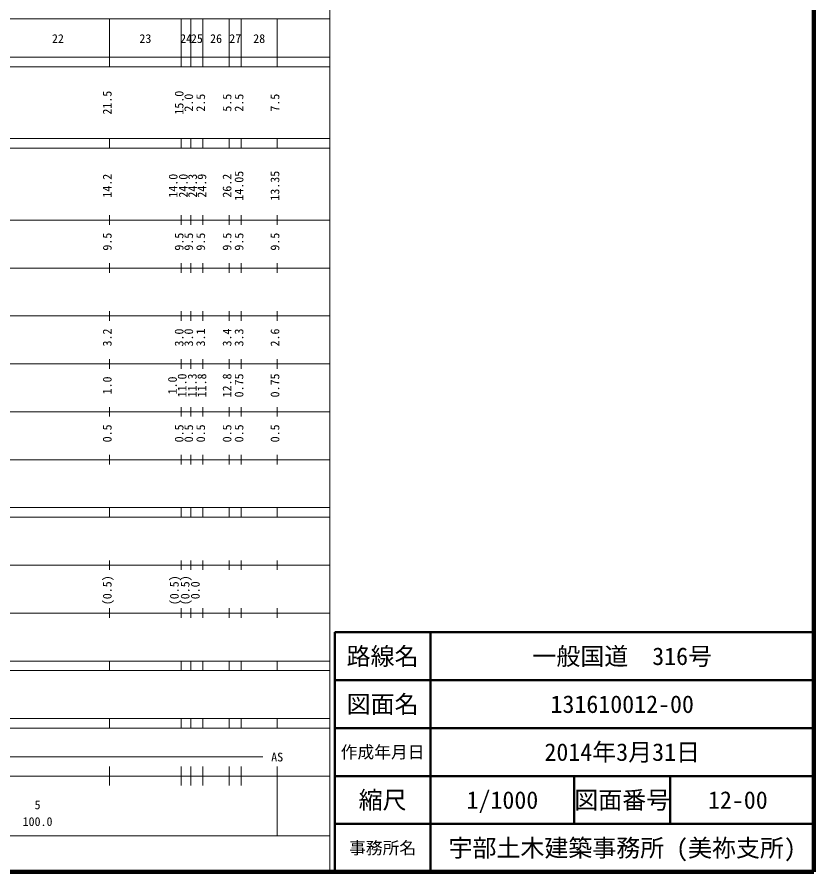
# Model space of a CAD drawing. Units: millimetres on the paper, enlarged 1000 times. Extents: x 40000 to 680000, y 20000 to 380000.
# Drawn here: x 513730 to 680000, y 20000 to 198357 of the extents above; entities that cross this region are included whole.
import ezdxf
from ezdxf.enums import TextEntityAlignment as Align

# ---------------------------------------------------------------- set-up
doc = ezdxf.new("R2010")
doc.units = ezdxf.units.MM
doc.header["$LTSCALE"] = 1000
for name, color, linetype, lineweight in [('M-TTL', 2, 'Continuous', 140), ('M-TTL-BAND', 7, 'Continuous', 13), ('M-TTL-FRAM', 2, 'Continuous', 50), ('M-TTL-LINE', 7, 'Continuous', 50)]:
    doc.layers.add(name, color=color, linetype=linetype, lineweight=lineweight)
doc.layers.add('M-TTL-TXT', color=7, linetype='Continuous')
doc.styles.add('ＭＳ ゴシック', font='')
doc.styles.get('ＭＳ ゴシック').set_extended_font_data('MS Gothic')

msp = doc.modelspace()

# ---------------------------------------------------------------- linework, layer by layer
at = {"layer": 'M-TTL'}
for p, q in [((680000, 20000), (680000, 380000)), ((40000, 20000), (680000, 20000))]:
    msp.add_line(p, q, dxfattribs=at)
at = {"layer": 'M-TTL-BAND'}
for p, q in [((579000, 20000), (579000, 370000)), ((68000, 198000), (579000, 198000)), ((533000, 188000), (533000, 198000)), ((548000, 188000), (548000, 198000)), ((550000, 188000), (550000, 198000)), ((552500, 188000), (552500, 198000)), ((558000, 188000), (558000, 198000)), ((560500, 188000), (560500, 198000)), ((568000, 188000), (568000, 198000)), ((40000, 190000), (579000, 190000)), ((40000, 188000), (579000, 188000)), ((40000, 173000), (579000, 173000)), ((533000, 171000), (533000, 173000)), ((548000, 171000), (548000, 173000)), ((550000, 171000), (550000, 173000)), ((552500, 171000), (552500, 173000)), ((558000, 171000), (558000, 173000)), ((560500, 171000), (560500, 173000)), ((568000, 171000), (568000, 173000)), ((40000, 171000), (579000, 171000)), ((533000, 155000), (533000, 157000)), ((548000, 155000), (548000, 157000)), ((550000, 155000), (550000, 157000)), ((552500, 155000), (552500, 157000)), ((558000, 155000), (558000, 157000)), ((560500, 155000), (560500, 157000)), ((568000, 155000), (568000, 157000)), ((40000, 156000), (579000, 156000)), ((533000, 145000), (533000, 147000)), ((548000, 145000), (548000, 147000)), ((550000, 145000), (550000, 147000)), ((552500, 145000), (552500, 147000)), ((558000, 145000), (558000, 147000)), ((560500, 145000), (560500, 147000)), ((568000, 145000), (568000, 147000)), ((46000, 146000), (579000, 146000)), ((52000, 136000), (579000, 136000)), ((533000, 135000), (533000, 137000)), ((548000, 135000), (548000, 137000)), ((550000, 135000), (550000, 137000)), ((552500, 135000), (552500, 137000)), ((558000, 135000), (558000, 137000)), ((560500, 135000), (560500, 137000)), ((568000, 135000), (568000, 137000)), ((533000, 125000), (533000, 127000)), ((548000, 125000), (548000, 127000)), ((550000, 125000), (550000, 127000)), ((552500, 125000), (552500, 127000)), ((558000, 125000), (558000, 127000)), ((560500, 125000), (560500, 127000)), ((568000, 125000), (568000, 127000)), ((46000, 126000), (579000, 126000)), ((52000, 116000), (579000, 116000)), ((533000, 115000), (533000, 117000)), ((548000, 115000), (548000, 117000)), ((550000, 115000), (550000, 117000)), ((552500, 115000), (552500, 117000)), ((558000, 115000), (558000, 117000)), ((560500, 115000), (560500, 117000)), ((568000, 115000), (568000, 117000)), ((46000, 106000), (579000, 106000)), ((533000, 105000), (533000, 107000)), ((548000, 105000), (548000, 107000)), ((550000, 105000), (550000, 107000)), ((552500, 105000), (552500, 107000)), ((558000, 105000), (558000, 107000)), ((560500, 105000), (560500, 107000)), ((568000, 105000), (568000, 107000)), ((40000, 96000), (579000, 96000)), ((533000, 94000), (533000, 96000)), ((548000, 94000), (548000, 96000)), ((550000, 94000), (550000, 96000)), ((552500, 94000), (552500, 96000)), ((558000, 94000), (558000, 96000)), ((560500, 94000), (560500, 96000)), ((568000, 94000), (568000, 96000)), ((40000, 94000), (579000, 94000)), ((49000, 84000), (579000, 84000)), ((533000, 83000), (533000, 85000)), ((548000, 83000), (548000, 85000)), ((550000, 83000), (550000, 85000)), ((552500, 83000), (552500, 85000)), ((558000, 83000), (558000, 85000)), ((560500, 83000), (560500, 85000)), ((568000, 83000), (568000, 85000)), ((533000, 73000), (533000, 75000)), ((548000, 73000), (548000, 75000)), ((550000, 73000), (550000, 75000)), ((552500, 73000), (552500, 75000)), ((558000, 73000), (558000, 75000)), ((560500, 73000), (560500, 75000)), ((568000, 73000), (568000, 75000)), ((40000, 74000), (579000, 74000)), ((40000, 64000), (579000, 64000)), ((533000, 62000), (533000, 64000)), ((548000, 62000), (548000, 64000)), ((550000, 62000), (550000, 64000)), ((552500, 62000), (552500, 64000)), ((558000, 62000), (558000, 64000)), ((560500, 62000), (560500, 64000)), ((568000, 62000), (568000, 64000)), ((40000, 62000), (579000, 62000)), ((40000, 52000), (579000, 52000)), ((533000, 50000), (533000, 52000)), ((548000, 50000), (548000, 52000)), ((550000, 50000), (550000, 52000)), ((552500, 50000), (552500, 52000)), ((558000, 50000), (558000, 52000)), ((560500, 50000), (560500, 52000)), ((568000, 50000), (568000, 52000)), ((40000, 50000), (579000, 50000)), ((71000, 44000), (565000, 44000)), ((533000, 38000), (533000, 42000)), ((548000, 38000), (548000, 42000)), ((550000, 38000), (550000, 42000)), ((552500, 38000), (552500, 42000)), ((558000, 38000), (558000, 42000)), ((560500, 38000), (560500, 42000)), ((568000, 27500), (568000, 42000)), ((40000, 40000), (579000, 40000)), ((68000, 27500), (579000, 27500))]:
    msp.add_line(p, q, dxfattribs=at)
at = {"layer": 'M-TTL-FRAM'}
for p, q in [((680000, 70000), (580000, 70000)), ((580000, 70000), (580000, 20000))]:
    msp.add_line(p, q, dxfattribs=at)
at = {"layer": 'M-TTL-LINE'}
for p, q in [((600000, 70000), (600000, 20000)), ((680000, 60000), (580000, 60000)), ((680000, 50000), (580000, 50000)), ((680000, 40000), (580000, 40000)), ((630000, 40000), (630000, 30000)), ((650000, 40000), (650000, 30000)), ((680000, 30000), (580000, 30000))]:
    msp.add_line(p, q, dxfattribs=at)

# ---------------------------------------------------------------- texts
at = {"layer": 'M-TTL-BAND', "style": 'ＭＳ ゴシック'}
for s, p in [('22', (522250, 192405)), ('23', (540500, 192405)), ('24', (549000, 192405)), ('25', (551250, 192405)), ('26', (555250, 192405)), ('27', (559250, 192405)), ('28', (564250, 192405)), ('AS', (568000, 42500)), ('5', (518000, 32523)), ('100.0', (518000, 29033))]:
    msp.add_text(s, height=1833, dxfattribs=at).set_placement(p, align=Align.BOTTOM_CENTER)
for s, p in [('21.5', (534000, 180500)), ('15.0', (549000, 180500)), ('2.0', (551000, 180500)), ('2.5', (553500, 180500)), ('5.5', (559000, 180500)), ('2.5', (561500, 180500)), ('7.5', (569000, 180500)), ('14.05', (561500, 163174)), ('13.35', (569000, 163174)), ('14.2', (534000, 163174)), ('14.0', (547750, 163174)), ('24.0', (549870, 163174)), ('24.3', (551804, 163174)), ('24.9', (553750, 163174)), ('26.2', (559000, 163174)), ('9.5', (534000, 151500)), ('9.5', (549000, 151500)), ('9.5', (551000, 151500)), ('9.5', (553500, 151500)), ('9.5', (559000, 151500)), ('9.5', (561500, 151500)), ('9.5', (569000, 151500)), ('3.2', (534000, 131500)), ('3.0', (549000, 131500)), ('3.0', (551000, 131500)), ('3.1', (553500, 131500)), ('3.4', (559000, 131500)), ('3.3', (561500, 131500)), ('2.6', (569000, 131500)), ('1.0', (534000, 121500)), ('1.0', (547610, 121500)), ('11.0', (549620, 121500)), ('11.3', (551750, 121500)), ('11.8', (553750, 121500)), ('12.8', (559000, 121500)), ('0.75', (561500, 121500)), ('0.75', (569000, 121500)), ('0.5', (534000, 111500)), ('0.5', (549000, 111500)), ('0.5', (551000, 111500)), ('0.5', (553500, 111500)), ('0.5', (559000, 111500)), ('0.5', (561500, 111500)), ('0.5', (569000, 111500)), ('(0.5)', (534000, 78764)), ('(0.5)', (548000, 78764)), ('(0.5)', (550250, 78764)), ('0.0', (552370, 78764))]:
    msp.add_text(s, height=1833, rotation=90, dxfattribs=at).set_placement(p, align=Align.BOTTOM_CENTER)
at = {"layer": 'M-TTL-TXT', "style": 'ＭＳ ゴシック'}
for s, height, p in [('路線名', 3666, (590000, 65000)), ('路線名', 3666, (590000, 65000)), ('一般国道\u3000316号', 3666, (640000, 65000)), ('図面名', 3666, (590000, 55000)), ('図面名', 3666, (590000, 55000)), ('131610012-00', 3666, (640000, 55000)), ('作成年月日', 2566, (590000, 45000)), ('作成年月日', 2566, (590000, 45000)), ('2014年3月31日', 3666, (640000, 45000)), ('縮尺', 3666, (590000, 35000)), ('縮尺', 3666, (590000, 35000)), ('1/1000', 3666, (615000, 35000)), ('図面番号', 3666, (640000, 35000)), ('図面番号', 3666, (640000, 35000)), ('12-00', 3666, (664125, 35000)), ('宇部土木建築事務所 (美祢支所)', 3666, (640000, 25000)), ('事務所名', 2566, (590000, 25000)), ('事務所名', 2566, (590000, 25000))]:
    msp.add_text(s, height=height, dxfattribs=at).set_placement(p, align=Align.MIDDLE_CENTER)

doc.saveas('drawing.dxf')
